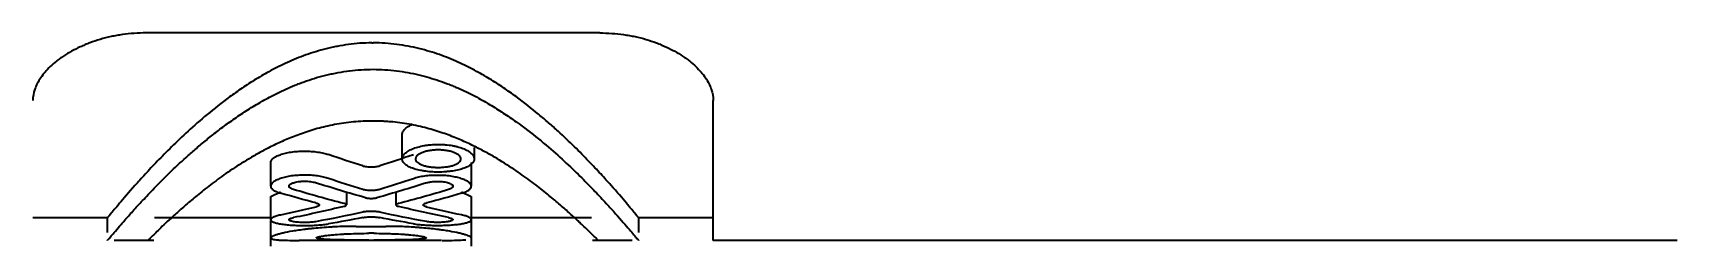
# Model space of a CAD drawing. Extents: x 6569 to 10251, y -294 to 3435.
# Drawn here: x 8321.86 to 8336.36, y 1281.43 to 1283.31 of the extents above; entities that cross this region are included whole.
import ezdxf

# ---------------------------------------------------------------- set-up
doc = ezdxf.new("R2010")
doc.units = 0
doc.header["$LTSCALE"] = 5
doc.layers.add('1', color=7, linetype='CONTINUOUS', true_color=0xffffff)

msp = doc.modelspace()

# ---------------------------------------------------------------- linework, layer by layer
at = {"layer": '1', "color": 7, "linetype": 'Continuous', "lineweight": 35}
for p, q in [((8326.864, 1283.306), (8322.864, 1283.306)), ((8324.854, 1283.218), (8324.864, 1283.218)), ((8327.864, 1281.476), (8327.864, 1282.71)), ((8325.122, 1282.195), (8325.122, 1282.41)), ((8325.756, 1282.297), (8325.756, 1282.195)), ((8323.962, 1281.956), (8323.962, 1282.165)), ((8325.729, 1282.164), (8325.729, 1281.954)), ((8323.962, 1281.862), (8324.047, 1281.904)), ((8323.962, 1281.659), (8323.962, 1281.862)), ((8324.629, 1281.901), (8324.629, 1281.789)), ((8325.068, 1281.789), (8325.068, 1281.901)), ((8325.644, 1281.905), (8325.729, 1281.863)), ((8325.729, 1281.863), (8325.729, 1281.66)), ((8322.522, 1281.676), (8321.864, 1281.676)), ((8322.522, 1281.545), (8322.522, 1281.676)), ((8323.962, 1281.676), (8322.937, 1281.676)), ((8323.962, 1281.426), (8323.962, 1281.651)), ((8326.791, 1281.676), (8325.729, 1281.676)), ((8325.729, 1281.659), (8325.729, 1281.426)), ((8327.206, 1281.676), (8327.206, 1281.545)), ((8327.864, 1281.676), (8327.206, 1281.676)), ((8324.714, 1281.6), (8324.977, 1281.6)), ((8324.871, 1281.539), (8324.828, 1281.539)), ((8322.931, 1281.476), (8322.581, 1281.476)), ((8325.467, 1281.476), (8324.214, 1281.476)), ((8324.828, 1281.479), (8324.871, 1281.479)), ((8327.148, 1281.476), (8326.798, 1281.476)), ((8336.364, 1281.476), (8327.864, 1281.476))]:
    msp.add_line(p, q, dxfattribs=at)
at = {"layer": '1', "color": 7, "linetype": 'Continuous', "lineweight": 35, "extrusion": (0, 0, -1)}
for centre, major_axis, ratio, start_param, end_param in [((8327.789, 1292.226), (0, -10.55), 0.9809, 0.295707, 0.326339), ((8321.907, 1292.226), (0, -10.55), 0.980901, -0.325864, -0.29572), ((8327.564, 1292.226), (0, -10.75), 0.980901, 0.265428, 0.309068), ((8327.789, 1292.226), (0, -10.75), 0.980902, 0.29007, 0.320075), ((8322.132, 1292.226), (0, -10.75), 0.980901, -0.308589, -0.265424), ((8321.907, 1292.226), (0, -10.75), 0.9809, -0.31957, -0.290043), ((8326.957, 1292.226), (0, -10.75), 0.980902, 0.248837, 0.279553), ((8327.181, 1292.226), (0, -10.75), 0.980901, 0.246462, 0.290418), ((8322.515, 1292.226), (0, -10.75), 0.980901, -0.289949, -0.246466), ((8322.74, 1292.226), (0, -10.75), 0.980901, -0.279064, -0.248819), ((8321.907, 1292.226), (0, -10.75), 0.980901, -0.23473, -0.204351), ((8322.132, 1292.226), (0, -10.75), 0.980901, -0.237071, -0.193687), ((8322.515, 1292.226), (0, -10.75), 0.980901, -0.215822, -0.175572), ((8322.74, 1292.226), (0, -10.75), 0.980901, -0.194059, -0.164972), ((8327.181, 1292.226), (0, -10.75), 0.980901, 0.17603, 0.21582), ((8326.957, 1292.226), (0, -10.75), 0.980901, 0.165431, 0.194059), ((8327.564, 1292.226), (0, -10.75), 0.980901, 0.194154, 0.237077), ((8327.789, 1292.226), (0, -10.75), 0.980901, 0.204816, 0.234732)]:
    msp.add_ellipse(centre, major_axis=major_axis, ratio=ratio, start_param=start_param, end_param=end_param, dxfattribs=at)
at = {"layer": '1', "color": 7, "linetype": 'Continuous', "lineweight": 35}
for points, knots in [([(8322.864, 1283.306), (8322.793, 1283.306), (8322.723, 1283.301), (8322.637, 1283.289), (8322.62, 1283.286), (8322.587, 1283.28), (8322.57, 1283.277), (8322.52, 1283.266), (8322.488, 1283.258), (8322.426, 1283.239), (8322.396, 1283.229), (8322.352, 1283.213), (8322.337, 1283.207), (8322.309, 1283.195), (8322.295, 1283.189), (8322.228, 1283.158), (8322.179, 1283.131), (8322.124, 1283.094), (8322.113, 1283.087), (8322.092, 1283.072), (8322.082, 1283.064), (8322.053, 1283.041), (8322.035, 1283.025), (8321.984, 1282.977), (8321.956, 1282.944), (8321.922, 1282.894), (8321.912, 1282.877), (8321.895, 1282.843), (8321.888, 1282.826), (8321.87, 1282.776), (8321.864, 1282.743), (8321.864, 1282.71)], [0, 0, 0, 0, 0.125, 0.125, 0.15625, 0.15625, 0.1875, 0.1875, 0.25, 0.25, 0.3125, 0.3125, 0.34375, 0.34375, 0.375, 0.375, 0.5, 0.5, 0.53125, 0.53125, 0.5625, 0.5625, 0.625, 0.625, 0.75, 0.75, 0.8125, 0.8125, 0.875, 0.875, 1, 1, 1, 1]), ([(8326.864, 1283.306), (8326.936, 1283.306), (8327.006, 1283.301), (8327.091, 1283.289), (8327.108, 1283.286), (8327.142, 1283.28), (8327.159, 1283.277), (8327.209, 1283.266), (8327.241, 1283.258), (8327.303, 1283.239), (8327.333, 1283.229), (8327.377, 1283.213), (8327.391, 1283.207), (8327.42, 1283.195), (8327.434, 1283.189), (8327.501, 1283.158), (8327.55, 1283.131), (8327.605, 1283.094), (8327.616, 1283.087), (8327.637, 1283.072), (8327.647, 1283.064), (8327.676, 1283.041), (8327.694, 1283.025), (8327.744, 1282.977), (8327.772, 1282.944), (8327.807, 1282.894), (8327.817, 1282.877), (8327.834, 1282.843), (8327.841, 1282.826), (8327.858, 1282.776), (8327.864, 1282.743), (8327.864, 1282.71)], [0, 0, 0, 0, 0.125, 0.125, 0.15625, 0.15625, 0.1875, 0.1875, 0.25, 0.25, 0.3125, 0.3125, 0.34375, 0.34375, 0.375, 0.375, 0.5, 0.5, 0.53125, 0.53125, 0.5625, 0.5625, 0.625, 0.625, 0.75, 0.75, 0.8125, 0.8125, 0.875, 0.875, 1, 1, 1, 1]), ([(8324.854, 1283.218), (8324.783, 1283.218), (8324.714, 1283.213), (8324.614, 1283.199), (8324.58, 1283.194), (8324.531, 1283.184), (8324.515, 1283.181), (8324.483, 1283.174), (8324.467, 1283.17), (8324.388, 1283.15), (8324.329, 1283.132), (8324.244, 1283.102), (8324.216, 1283.091), (8324.162, 1283.069), (8324.135, 1283.058), (8324.058, 1283.023), (8324.009, 1282.998), (8323.917, 1282.949), (8323.873, 1282.923), (8323.789, 1282.872), (8323.749, 1282.846), (8323.672, 1282.793), (8323.634, 1282.767), (8323.528, 1282.689), (8323.462, 1282.637), (8323.341, 1282.536), (8323.285, 1282.487), (8323.181, 1282.392), (8323.133, 1282.346), (8323.065, 1282.279), (8323.043, 1282.258), (8323.001, 1282.215), (8322.981, 1282.194), (8322.923, 1282.134), (8322.887, 1282.096), (8322.822, 1282.024), (8322.792, 1281.991), (8322.709, 1281.898), (8322.664, 1281.846), (8322.611, 1281.782), (8322.595, 1281.764), (8322.568, 1281.732), (8322.557, 1281.718), (8322.531, 1281.686), (8322.522, 1281.676), (8322.522, 1281.676)], [0, 0, 0, 0, 0.031253, 0.031253, 0.04688, 0.04688, 0.054693, 0.054693, 0.062506, 0.062506, 0.09376, 0.09376, 0.109386, 0.109386, 0.125013, 0.125013, 0.156266, 0.156266, 0.187519, 0.187519, 0.218773, 0.218773, 0.250026, 0.250026, 0.312532, 0.312532, 0.375039, 0.375039, 0.437545, 0.437545, 0.468799, 0.468799, 0.500052, 0.500052, 0.562558, 0.562558, 0.625065, 0.625065, 0.750078, 0.750078, 0.812584, 0.812584, 0.875091, 0.875091, 1, 1, 1, 1]), ([(8327.206, 1281.676), (8327.206, 1281.676), (8327.206, 1281.676), (8327.206, 1281.676), (8327.198, 1281.687), (8327.171, 1281.719), (8327.16, 1281.732), (8327.14, 1281.757), (8327.132, 1281.765), (8327.116, 1281.784), (8327.108, 1281.794), (8327.063, 1281.848), (8327.017, 1281.901), (8326.934, 1281.994), (8326.904, 1282.027), (8326.839, 1282.098), (8326.803, 1282.136), (8326.727, 1282.216), (8326.685, 1282.258), (8326.596, 1282.346), (8326.548, 1282.392), (8326.469, 1282.464), (8326.441, 1282.489), (8326.384, 1282.538), (8326.355, 1282.563), (8326.263, 1282.64), (8326.197, 1282.692), (8326.09, 1282.77), (8326.052, 1282.797), (8325.975, 1282.849), (8325.935, 1282.875), (8325.85, 1282.926), (8325.806, 1282.952), (8325.714, 1283.001), (8325.665, 1283.026), (8325.587, 1283.061), (8325.56, 1283.072), (8325.506, 1283.094), (8325.45, 1283.115), (8325.392, 1283.134), (8325.347, 1283.147), (8325.332, 1283.152), (8325.301, 1283.16), (8325.285, 1283.164), (8325.206, 1283.184), (8325.141, 1283.196), (8325.039, 1283.209), (8325.005, 1283.213), (8324.935, 1283.217), (8324.9, 1283.218), (8324.864, 1283.218)], [0, 0, 0, 0, 0.001296, 0.001296, 0.126134, 0.126134, 0.188553, 0.188553, 0.219763, 0.219763, 0.250972, 0.250972, 0.37581, 0.37581, 0.438229, 0.438229, 0.500648, 0.500648, 0.563067, 0.563067, 0.625486, 0.625486, 0.656696, 0.656696, 0.687905, 0.687905, 0.750324, 0.750324, 0.781534, 0.781534, 0.812743, 0.812743, 0.843953, 0.843953, 0.875162, 0.875162, 0.890767, 0.890767, 0.906372, 0.921976, 0.921976, 0.929779, 0.929779, 0.937581, 0.937581, 0.968791, 0.968791, 0.984395, 0.984395, 1, 1, 1, 1]), ([(8322.522, 1281.476), (8322.522, 1281.476), (8322.522, 1281.476), (8322.522, 1281.476), (8322.531, 1281.487), (8322.557, 1281.518), (8322.58, 1281.544), (8322.611, 1281.58), (8322.638, 1281.612), (8322.647, 1281.623), (8322.668, 1281.646), (8322.679, 1281.659), (8322.713, 1281.697), (8322.738, 1281.726), (8322.793, 1281.787), (8322.824, 1281.819), (8322.889, 1281.889), (8322.925, 1281.927), (8323.002, 1282.005), (8323.043, 1282.047), (8323.133, 1282.133), (8323.182, 1282.179), (8323.248, 1282.237), (8323.261, 1282.249), (8323.289, 1282.273), (8323.33, 1282.309), (8323.375, 1282.346), (8323.436, 1282.396), (8323.468, 1282.421), (8323.534, 1282.472), (8323.568, 1282.497), (8323.64, 1282.548), (8323.677, 1282.574), (8323.755, 1282.625), (8323.795, 1282.65), (8323.879, 1282.7), (8323.923, 1282.725), (8324.015, 1282.773), (8324.063, 1282.797), (8324.14, 1282.83), (8324.167, 1282.841), (8324.208, 1282.858), (8324.222, 1282.863), (8324.25, 1282.873), (8324.264, 1282.878), (8324.336, 1282.903), (8324.396, 1282.921), (8324.475, 1282.94), (8324.491, 1282.943), (8324.523, 1282.95), (8324.54, 1282.953), (8324.59, 1282.963), (8324.623, 1282.968), (8324.724, 1282.98), (8324.794, 1282.985), (8324.864, 1282.985)], [0, 0, 0, 0, 0.000153, 0.000153, 0.125134, 0.125134, 0.187624, 0.250115, 0.250115, 0.28136, 0.28136, 0.312605, 0.312605, 0.375096, 0.375096, 0.437586, 0.437586, 0.500076, 0.500076, 0.562567, 0.562567, 0.625057, 0.625057, 0.64068, 0.64068, 0.656303, 0.687548, 0.687548, 0.718793, 0.718793, 0.750038, 0.750038, 0.781283, 0.781283, 0.812529, 0.812529, 0.843774, 0.843774, 0.875019, 0.875019, 0.890642, 0.890642, 0.898453, 0.898453, 0.906264, 0.906264, 0.93751, 0.93751, 0.945321, 0.945321, 0.953132, 0.953132, 0.968755, 0.968755, 1, 1, 1, 1]), ([(8324.864, 1282.985), (8324.935, 1282.985), (8325.004, 1282.98), (8325.105, 1282.968), (8325.138, 1282.963), (8325.204, 1282.951), (8325.236, 1282.944), (8325.331, 1282.921), (8325.391, 1282.904), (8325.476, 1282.874), (8325.504, 1282.864), (8325.545, 1282.848), (8325.559, 1282.843), (8325.585, 1282.832), (8325.598, 1282.826), (8325.663, 1282.798), (8325.712, 1282.774), (8325.805, 1282.726), (8325.849, 1282.701), (8325.934, 1282.65), (8325.974, 1282.625), (8326.052, 1282.574), (8326.089, 1282.548), (8326.197, 1282.471), (8326.262, 1282.421), (8326.384, 1282.322), (8326.44, 1282.274), (8326.545, 1282.18), (8326.594, 1282.135), (8326.661, 1282.07), (8326.683, 1282.048), (8326.725, 1282.007), (8326.745, 1281.986), (8326.804, 1281.927), (8326.84, 1281.889), (8326.906, 1281.819), (8326.936, 1281.786), (8327.018, 1281.695), (8327.063, 1281.644), (8327.117, 1281.581), (8327.133, 1281.563), (8327.16, 1281.532), (8327.171, 1281.518), (8327.184, 1281.503), (8327.188, 1281.498), (8327.195, 1281.49), (8327.198, 1281.487), (8327.204, 1281.479), (8327.206, 1281.476), (8327.206, 1281.476)], [0, 0, 0, 0, 0.031283, 0.031283, 0.046924, 0.046924, 0.062566, 0.062566, 0.093849, 0.093849, 0.10949, 0.10949, 0.117311, 0.117311, 0.125132, 0.125132, 0.156415, 0.156415, 0.187698, 0.187698, 0.218981, 0.218981, 0.250264, 0.250264, 0.312829, 0.312829, 0.375395, 0.375395, 0.437961, 0.437961, 0.469244, 0.469244, 0.500527, 0.500527, 0.563093, 0.563093, 0.625659, 0.625659, 0.750791, 0.750791, 0.813357, 0.813357, 0.875922, 0.875922, 0.907205, 0.907205, 0.938488, 0.938488, 1, 1, 1, 1]), ([(8324.864, 1282.529), (8324.805, 1282.529), (8324.748, 1282.526), (8324.663, 1282.518), (8324.635, 1282.514), (8324.579, 1282.506), (8324.552, 1282.502), (8324.472, 1282.487), (8324.421, 1282.475), (8324.348, 1282.455), (8324.325, 1282.448), (8324.278, 1282.433), (8324.255, 1282.425), (8324.189, 1282.402), (8324.147, 1282.386), (8324.067, 1282.352), (8324.03, 1282.335), (8323.957, 1282.3), (8323.923, 1282.282), (8323.873, 1282.255), (8323.856, 1282.246), (8323.824, 1282.228), (8323.808, 1282.219), (8323.732, 1282.175), (8323.676, 1282.139), (8323.572, 1282.07), (8323.524, 1282.036), (8323.435, 1281.97), (8323.394, 1281.938), (8323.337, 1281.892), (8323.318, 1281.877), (8323.283, 1281.848), (8323.266, 1281.834), (8323.217, 1281.792), (8323.187, 1281.766), (8323.131, 1281.717), (8323.106, 1281.694), (8323.036, 1281.63), (8322.999, 1281.594), (8322.954, 1281.55), (8322.941, 1281.537), (8322.918, 1281.515), (8322.909, 1281.506), (8322.898, 1281.495), (8322.895, 1281.491), (8322.889, 1281.486), (8322.887, 1281.484), (8322.881, 1281.478), (8322.88, 1281.476), (8322.879, 1281.476)], [0, 0, 0, 0, 0.031283, 0.031283, 0.046924, 0.046924, 0.062565, 0.062565, 0.093848, 0.093848, 0.109489, 0.109489, 0.12513, 0.12513, 0.156413, 0.156413, 0.187695, 0.187695, 0.218978, 0.218978, 0.234619, 0.234619, 0.25026, 0.25026, 0.312825, 0.312825, 0.37539, 0.37539, 0.437955, 0.437955, 0.469238, 0.469238, 0.50052, 0.50052, 0.563085, 0.563085, 0.62565, 0.62565, 0.75078, 0.75078, 0.813345, 0.813345, 0.87591, 0.87591, 0.907193, 0.907193, 0.938475, 0.938475, 1, 1, 1, 1]), ([(8326.849, 1281.476), (8326.849, 1281.476), (8326.849, 1281.476), (8326.849, 1281.476), (8326.842, 1281.483), (8326.82, 1281.505), (8326.811, 1281.514), (8326.789, 1281.536), (8326.776, 1281.549), (8326.746, 1281.578), (8326.729, 1281.594), (8326.7, 1281.622), (8326.69, 1281.631), (8326.669, 1281.651), (8326.658, 1281.661), (8326.623, 1281.693), (8326.597, 1281.717), (8326.542, 1281.766), (8326.512, 1281.792), (8326.447, 1281.847), (8326.412, 1281.876), (8326.336, 1281.937), (8326.295, 1281.969), (8326.228, 1282.019), (8326.204, 1282.036), (8326.156, 1282.07), (8326.131, 1282.087), (8326.052, 1282.139), (8325.996, 1282.175), (8325.904, 1282.229), (8325.872, 1282.247), (8325.806, 1282.282), (8325.771, 1282.3), (8325.699, 1282.335), (8325.661, 1282.352), (8325.601, 1282.377), (8325.581, 1282.386), (8325.539, 1282.402), (8325.517, 1282.41), (8325.451, 1282.433), (8325.405, 1282.448), (8325.332, 1282.468), (8325.307, 1282.474), (8325.256, 1282.486), (8325.23, 1282.492), (8325.15, 1282.507), (8325.095, 1282.515), (8325.024, 1282.522), (8325.01, 1282.523), (8324.981, 1282.525), (8324.967, 1282.526), (8324.923, 1282.528), (8324.894, 1282.529), (8324.864, 1282.529)], [0, 0, 0, 0, 0.000908, 0.000908, 0.125795, 0.125795, 0.188238, 0.188238, 0.250681, 0.250681, 0.313125, 0.313125, 0.344346, 0.344346, 0.375568, 0.375568, 0.438011, 0.438011, 0.500454, 0.500454, 0.562897, 0.562897, 0.625341, 0.625341, 0.656562, 0.656562, 0.687784, 0.687784, 0.750227, 0.750227, 0.781449, 0.781449, 0.81267, 0.81267, 0.843892, 0.843892, 0.859503, 0.859503, 0.875114, 0.875114, 0.906335, 0.906335, 0.921946, 0.921946, 0.937557, 0.937557, 0.968778, 0.968778, 0.976584, 0.976584, 0.984389, 0.984389, 1, 1, 1, 1]), ([(8325.122, 1282.41), (8325.122, 1282.41), (8325.122, 1282.41), (8325.122, 1282.414), (8325.122, 1282.418), (8325.124, 1282.426), (8325.126, 1282.43), (8325.132, 1282.442), (8325.137, 1282.45), (8325.149, 1282.461), (8325.153, 1282.465), (8325.162, 1282.472), (8325.167, 1282.476), (8325.182, 1282.485), (8325.191, 1282.49), (8325.202, 1282.495)], [0, 0, 0, 0, 0.004457, 0.004457, 0.13607, 0.13607, 0.267684, 0.267684, 0.53091, 0.53091, 0.662523, 0.662523, 0.794137, 0.794137, 1, 1, 1, 1]), ([(8323.962, 1282.165), (8323.962, 1282.165), (8323.962, 1282.165), (8323.962, 1282.171), (8323.964, 1282.177), (8323.969, 1282.186), (8323.972, 1282.189), (8323.977, 1282.195), (8323.98, 1282.198), (8323.991, 1282.207), (8324, 1282.212), (8324.016, 1282.22), (8324.021, 1282.223), (8324.033, 1282.228), (8324.04, 1282.23), (8324.06, 1282.237), (8324.075, 1282.242), (8324.107, 1282.249), (8324.124, 1282.253), (8324.151, 1282.257), (8324.161, 1282.258), (8324.18, 1282.26), (8324.189, 1282.261), (8324.219, 1282.263), (8324.238, 1282.264), (8324.268, 1282.264), (8324.278, 1282.263), (8324.298, 1282.263), (8324.308, 1282.262), (8324.337, 1282.26), (8324.356, 1282.258), (8324.393, 1282.253), (8324.41, 1282.25), (8324.443, 1282.242), (8324.458, 1282.238), (8324.471, 1282.233)], [0, 0, 0, 0, 0.000569, 0.000569, 0.083855, 0.083855, 0.125498, 0.125498, 0.167141, 0.167141, 0.250427, 0.250427, 0.29207, 0.29207, 0.333713, 0.333713, 0.416999, 0.416999, 0.500285, 0.500285, 0.541927, 0.541927, 0.58357, 0.58357, 0.666856, 0.666856, 0.708499, 0.708499, 0.750142, 0.750142, 0.833428, 0.833428, 0.916714, 0.916714, 1, 1, 1, 1]), ([(8325.439, 1282.079), (8325.461, 1282.079), (8325.482, 1282.079), (8325.513, 1282.082), (8325.524, 1282.083), (8325.544, 1282.085), (8325.554, 1282.086), (8325.584, 1282.091), (8325.602, 1282.094), (8325.628, 1282.101), (8325.637, 1282.103), (8325.653, 1282.108), (8325.668, 1282.113), (8325.681, 1282.119), (8325.694, 1282.124), (8325.7, 1282.128), (8325.717, 1282.137), (8325.726, 1282.144), (8325.741, 1282.158), (8325.747, 1282.165), (8325.754, 1282.18), (8325.756, 1282.188), (8325.756, 1282.199), (8325.755, 1282.203), (8325.753, 1282.211), (8325.752, 1282.215), (8325.746, 1282.227), (8325.741, 1282.234), (8325.729, 1282.245), (8325.725, 1282.249), (8325.716, 1282.256), (8325.71, 1282.26), (8325.694, 1282.27), (8325.681, 1282.277), (8325.66, 1282.286), (8325.652, 1282.289), (8325.636, 1282.294), (8325.62, 1282.3), (8325.602, 1282.304), (8325.584, 1282.308), (8325.574, 1282.31), (8325.545, 1282.316), (8325.524, 1282.318), (8325.493, 1282.321), (8325.483, 1282.322), (8325.461, 1282.323), (8325.45, 1282.323), (8325.418, 1282.323), (8325.396, 1282.322), (8325.365, 1282.319), (8325.354, 1282.318), (8325.334, 1282.316), (8325.324, 1282.314), (8325.295, 1282.309), (8325.276, 1282.304), (8325.25, 1282.297), (8325.242, 1282.294), (8325.226, 1282.289), (8325.211, 1282.283), (8325.197, 1282.277), (8325.185, 1282.27), (8325.179, 1282.267), (8325.162, 1282.256), (8325.153, 1282.249), (8325.137, 1282.234), (8325.132, 1282.226), (8325.124, 1282.211), (8325.122, 1282.203), (8325.122, 1282.192), (8325.122, 1282.188), (8325.124, 1282.18), (8325.126, 1282.176), (8325.131, 1282.165), (8325.137, 1282.158), (8325.148, 1282.147), (8325.152, 1282.144), (8325.162, 1282.137), (8325.167, 1282.134), (8325.183, 1282.124), (8325.196, 1282.119), (8325.218, 1282.11), (8325.225, 1282.108), (8325.241, 1282.103), (8325.258, 1282.098), (8325.276, 1282.094), (8325.294, 1282.091), (8325.304, 1282.089), (8325.333, 1282.085), (8325.354, 1282.082), (8325.396, 1282.079), (8325.417, 1282.079), (8325.439, 1282.079)], [0, 0, 0, 0, 0.03125, 0.03125, 0.046875, 0.046875, 0.0625, 0.0625, 0.09375, 0.09375, 0.109375, 0.109375, 0.125, 0.140625, 0.140625, 0.15625, 0.15625, 0.1875, 0.1875, 0.21875, 0.21875, 0.25, 0.25, 0.265625, 0.265625, 0.28125, 0.28125, 0.3125, 0.3125, 0.328125, 0.328125, 0.34375, 0.34375, 0.375, 0.375, 0.390625, 0.390625, 0.40625, 0.421875, 0.421875, 0.4375, 0.4375, 0.46875, 0.46875, 0.484375, 0.484375, 0.5, 0.5, 0.53125, 0.53125, 0.546875, 0.546875, 0.5625, 0.5625, 0.59375, 0.59375, 0.609375, 0.609375, 0.625, 0.640625, 0.640625, 0.65625, 0.65625, 0.6875, 0.6875, 0.71875, 0.71875, 0.75, 0.75, 0.765625, 0.765625, 0.78125, 0.78125, 0.8125, 0.8125, 0.828125, 0.828125, 0.84375, 0.84375, 0.875, 0.875, 0.890625, 0.890625, 0.90625, 0.921875, 0.921875, 0.9375, 0.9375, 0.96875, 0.96875, 1, 1, 1, 1]), ([(8325.439, 1282.12), (8325.425, 1282.12), (8325.412, 1282.121), (8325.392, 1282.122), (8325.385, 1282.123), (8325.373, 1282.124), (8325.366, 1282.125), (8325.348, 1282.128), (8325.336, 1282.13), (8325.32, 1282.134), (8325.314, 1282.136), (8325.304, 1282.139), (8325.295, 1282.142), (8325.286, 1282.146), (8325.278, 1282.15), (8325.274, 1282.152), (8325.264, 1282.158), (8325.258, 1282.162), (8325.248, 1282.171), (8325.245, 1282.176), (8325.24, 1282.185), (8325.239, 1282.19), (8325.239, 1282.197), (8325.239, 1282.2), (8325.241, 1282.205), (8325.241, 1282.207), (8325.245, 1282.214), (8325.249, 1282.219), (8325.256, 1282.226), (8325.259, 1282.229), (8325.264, 1282.233), (8325.268, 1282.235), (8325.278, 1282.242), (8325.286, 1282.246), (8325.3, 1282.251), (8325.305, 1282.253), (8325.315, 1282.257), (8325.325, 1282.26), (8325.336, 1282.263), (8325.348, 1282.265), (8325.354, 1282.266), (8325.372, 1282.27), (8325.385, 1282.271), (8325.411, 1282.274), (8325.425, 1282.274), (8325.453, 1282.274), (8325.466, 1282.274), (8325.492, 1282.271), (8325.505, 1282.27), (8325.53, 1282.265), (8325.542, 1282.263), (8325.558, 1282.258), (8325.563, 1282.257), (8325.573, 1282.253), (8325.583, 1282.25), (8325.591, 1282.246), (8325.6, 1282.242), (8325.603, 1282.239), (8325.614, 1282.233), (8325.62, 1282.229), (8325.629, 1282.219), (8325.633, 1282.214), (8325.638, 1282.205), (8325.639, 1282.2), (8325.639, 1282.193), (8325.639, 1282.19), (8325.638, 1282.185), (8325.637, 1282.183), (8325.633, 1282.176), (8325.63, 1282.171), (8325.622, 1282.164), (8325.62, 1282.162), (8325.614, 1282.158), (8325.611, 1282.156), (8325.6, 1282.15), (8325.592, 1282.146), (8325.579, 1282.141), (8325.574, 1282.139), (8325.564, 1282.136), (8325.553, 1282.133), (8325.542, 1282.13), (8325.53, 1282.128), (8325.524, 1282.127), (8325.506, 1282.124), (8325.493, 1282.123), (8325.466, 1282.121), (8325.453, 1282.12), (8325.439, 1282.12)], [0, 0, 0, 0, 0.03125, 0.03125, 0.046875, 0.046875, 0.0625, 0.0625, 0.09375, 0.09375, 0.109375, 0.109375, 0.125, 0.140625, 0.140625, 0.15625, 0.15625, 0.1875, 0.1875, 0.21875, 0.21875, 0.25, 0.25, 0.265625, 0.265625, 0.28125, 0.28125, 0.3125, 0.3125, 0.328125, 0.328125, 0.34375, 0.34375, 0.375, 0.375, 0.390625, 0.390625, 0.40625, 0.421875, 0.421875, 0.4375, 0.4375, 0.46875, 0.46875, 0.5, 0.5, 0.53125, 0.53125, 0.5625, 0.5625, 0.59375, 0.59375, 0.609375, 0.609375, 0.625, 0.640625, 0.640625, 0.65625, 0.65625, 0.6875, 0.6875, 0.71875, 0.71875, 0.75, 0.75, 0.765625, 0.765625, 0.78125, 0.78125, 0.8125, 0.8125, 0.828125, 0.828125, 0.84375, 0.84375, 0.875, 0.875, 0.890625, 0.890625, 0.90625, 0.921875, 0.921875, 0.9375, 0.9375, 0.96875, 0.96875, 1, 1, 1, 1]), ([(8324.773, 1282.134), (8324.778, 1282.133), (8324.783, 1282.131), (8324.795, 1282.129), (8324.801, 1282.128), (8324.814, 1282.126), (8324.82, 1282.126), (8324.834, 1282.125), (8324.841, 1282.125), (8324.855, 1282.125), (8324.862, 1282.125), (8324.876, 1282.126), (8324.883, 1282.126), (8324.895, 1282.128), (8324.902, 1282.129), (8324.913, 1282.131), (8324.918, 1282.133), (8324.923, 1282.134)], [0, 0, 0, 0, 0.125, 0.125, 0.25, 0.25, 0.375, 0.375, 0.5, 0.5, 0.625, 0.625, 0.75, 0.75, 0.875, 0.875, 1, 1, 1, 1]), ([(8324.471, 1282.022), (8324.458, 1282.027), (8324.443, 1282.031), (8324.419, 1282.036), (8324.41, 1282.038), (8324.393, 1282.041), (8324.384, 1282.043), (8324.357, 1282.047), (8324.338, 1282.049), (8324.309, 1282.051), (8324.299, 1282.051), (8324.279, 1282.052), (8324.269, 1282.052), (8324.239, 1282.052), (8324.219, 1282.051), (8324.18, 1282.049), (8324.161, 1282.047), (8324.134, 1282.043), (8324.125, 1282.041), (8324.108, 1282.038), (8324.099, 1282.036), (8324.075, 1282.031), (8324.06, 1282.026), (8324.04, 1282.02), (8324.033, 1282.017), (8324.021, 1282.012), (8324.01, 1282.007), (8324, 1282.002), (8323.992, 1281.996), (8323.988, 1281.993), (8323.977, 1281.985), (8323.971, 1281.979), (8323.966, 1281.97), (8323.965, 1281.967), (8323.963, 1281.961), (8323.962, 1281.958), (8323.962, 1281.95), (8323.964, 1281.944), (8323.971, 1281.932), (8323.977, 1281.927), (8323.991, 1281.916), (8324, 1281.911), (8324.016, 1281.904), (8324.022, 1281.902), (8324.034, 1281.898), (8324.04, 1281.895), (8324.047, 1281.893)], [0, 0, 0, 0, 0.0625, 0.0625, 0.09375, 0.09375, 0.125, 0.125, 0.1875, 0.1875, 0.21875, 0.21875, 0.25, 0.25, 0.3125, 0.3125, 0.375, 0.375, 0.40625, 0.40625, 0.4375, 0.4375, 0.5, 0.5, 0.53125, 0.53125, 0.5625, 0.59375, 0.59375, 0.625, 0.625, 0.6875, 0.6875, 0.71875, 0.71875, 0.75, 0.75, 0.8125, 0.8125, 0.875, 0.875, 0.9375, 0.9375, 0.96875, 0.96875, 1, 1, 1, 1]), ([(8324.162, 1281.926), (8324.155, 1281.928), (8324.15, 1281.93), (8324.143, 1281.934), (8324.14, 1281.935), (8324.136, 1281.937), (8324.134, 1281.938), (8324.129, 1281.942), (8324.127, 1281.945), (8324.123, 1281.95), (8324.123, 1281.953), (8324.123, 1281.958), (8324.123, 1281.961), (8324.127, 1281.966), (8324.129, 1281.969), (8324.136, 1281.974), (8324.14, 1281.976), (8324.147, 1281.98), (8324.15, 1281.981), (8324.155, 1281.983), (8324.158, 1281.984), (8324.168, 1281.987), (8324.174, 1281.989), (8324.189, 1281.993), (8324.197, 1281.994), (8324.21, 1281.996), (8324.214, 1281.996), (8324.223, 1281.997), (8324.227, 1281.997), (8324.241, 1281.998), (8324.25, 1281.999), (8324.268, 1281.999), (8324.277, 1281.998), (8324.295, 1281.997), (8324.304, 1281.996), (8324.321, 1281.994), (8324.329, 1281.993), (8324.344, 1281.989), (8324.351, 1281.988), (8324.357, 1281.985)], [0, 0, 0, 0, 0.0625, 0.0625, 0.09375, 0.09375, 0.125, 0.125, 0.1875, 0.1875, 0.25, 0.25, 0.3125, 0.3125, 0.375, 0.375, 0.4375, 0.4375, 0.46875, 0.46875, 0.5, 0.5, 0.5625, 0.5625, 0.625, 0.625, 0.65625, 0.65625, 0.6875, 0.6875, 0.75, 0.75, 0.8125, 0.8125, 0.875, 0.875, 0.9375, 0.9375, 1, 1, 1, 1]), ([(8325.644, 1281.892), (8325.658, 1281.896), (8325.67, 1281.9), (8325.686, 1281.907), (8325.691, 1281.91), (8325.7, 1281.915), (8325.704, 1281.917), (8325.715, 1281.925), (8325.72, 1281.931), (8325.728, 1281.942), (8325.729, 1281.948), (8325.729, 1281.96), (8325.728, 1281.966), (8325.722, 1281.975), (8325.72, 1281.977), (8325.714, 1281.983), (8325.711, 1281.986), (8325.701, 1281.995), (8325.692, 1282), (8325.676, 1282.008), (8325.67, 1282.011), (8325.658, 1282.016), (8325.652, 1282.018), (8325.632, 1282.025), (8325.617, 1282.029), (8325.584, 1282.036), (8325.567, 1282.04), (8325.54, 1282.044), (8325.531, 1282.045), (8325.512, 1282.047), (8325.502, 1282.048), (8325.473, 1282.05), (8325.453, 1282.05), (8325.423, 1282.05), (8325.413, 1282.05), (8325.393, 1282.05), (8325.374, 1282.048), (8325.354, 1282.047), (8325.335, 1282.045), (8325.326, 1282.044), (8325.299, 1282.04), (8325.281, 1282.037), (8325.249, 1282.029), (8325.234, 1282.025), (8325.22, 1282.02)], [0, 0, 0, 0, 0.0625, 0.0625, 0.09375, 0.09375, 0.125, 0.125, 0.1875, 0.1875, 0.25, 0.25, 0.3125, 0.3125, 0.34375, 0.34375, 0.375, 0.375, 0.4375, 0.4375, 0.46875, 0.46875, 0.5, 0.5, 0.5625, 0.5625, 0.625, 0.625, 0.65625, 0.65625, 0.6875, 0.6875, 0.75, 0.75, 0.78125, 0.78125, 0.8125, 0.84375, 0.84375, 0.875, 0.875, 0.9375, 0.9375, 1, 1, 1, 1]), ([(8325.335, 1281.984), (8325.341, 1281.986), (8325.348, 1281.988), (8325.359, 1281.99), (8325.363, 1281.991), (8325.371, 1281.992), (8325.375, 1281.993), (8325.388, 1281.995), (8325.396, 1281.996), (8325.41, 1281.996), (8325.414, 1281.997), (8325.423, 1281.997), (8325.428, 1281.997), (8325.442, 1281.997), (8325.451, 1281.997), (8325.469, 1281.996), (8325.477, 1281.995), (8325.494, 1281.992), (8325.502, 1281.991), (8325.517, 1281.988), (8325.524, 1281.986), (8325.533, 1281.983), (8325.536, 1281.982), (8325.542, 1281.98), (8325.544, 1281.978), (8325.552, 1281.975), (8325.556, 1281.972), (8325.562, 1281.967), (8325.565, 1281.965), (8325.568, 1281.959), (8325.569, 1281.957), (8325.569, 1281.951), (8325.568, 1281.949), (8325.565, 1281.943), (8325.562, 1281.941), (8325.556, 1281.936), (8325.552, 1281.933), (8325.542, 1281.929), (8325.536, 1281.927), (8325.53, 1281.925)], [0, 0, 0, 0, 0.0625, 0.0625, 0.09375, 0.09375, 0.125, 0.125, 0.1875, 0.1875, 0.21875, 0.21875, 0.25, 0.25, 0.3125, 0.3125, 0.375, 0.375, 0.4375, 0.4375, 0.5, 0.5, 0.53125, 0.53125, 0.5625, 0.5625, 0.625, 0.625, 0.6875, 0.6875, 0.75, 0.75, 0.8125, 0.8125, 0.875, 0.875, 0.9375, 0.9375, 1, 1, 1, 1]), ([(8324.36, 1281.807), (8324.365, 1281.806), (8324.369, 1281.805), (8324.376, 1281.802), (8324.38, 1281.8), (8324.385, 1281.797), (8324.387, 1281.795), (8324.389, 1281.792), (8324.39, 1281.79), (8324.39, 1281.787), (8324.389, 1281.785), (8324.387, 1281.782), (8324.385, 1281.781), (8324.38, 1281.778), (8324.377, 1281.776), (8324.369, 1281.773), (8324.365, 1281.772), (8324.36, 1281.771)], [0, 0, 0, 0, 0.125, 0.125, 0.25, 0.25, 0.375, 0.375, 0.5, 0.5, 0.625, 0.625, 0.75, 0.75, 0.875, 0.875, 1, 1, 1, 1]), ([(8324.609, 1281.777), (8324.612, 1281.778), (8324.615, 1281.778), (8324.62, 1281.78), (8324.622, 1281.781), (8324.625, 1281.783), (8324.626, 1281.784), (8324.628, 1281.787), (8324.629, 1281.788), (8324.629, 1281.79), (8324.628, 1281.791), (8324.626, 1281.793), (8324.625, 1281.794), (8324.62, 1281.797), (8324.615, 1281.799), (8324.609, 1281.801)], [0, 0, 0, 0, 0.125, 0.125, 0.25, 0.25, 0.375, 0.375, 0.5, 0.5, 0.625, 0.625, 0.75, 0.75, 1, 1, 1, 1]), ([(8324.923, 1281.925), (8324.918, 1281.924), (8324.913, 1281.922), (8324.902, 1281.92), (8324.895, 1281.919), (8324.883, 1281.917), (8324.876, 1281.917), (8324.862, 1281.916), (8324.855, 1281.916), (8324.841, 1281.916), (8324.834, 1281.916), (8324.82, 1281.917), (8324.814, 1281.917), (8324.801, 1281.919), (8324.795, 1281.92), (8324.783, 1281.922), (8324.778, 1281.924), (8324.773, 1281.925)], [0, 0, 0, 0, 0.125, 0.125, 0.25, 0.25, 0.375, 0.375, 0.5, 0.5, 0.625, 0.625, 0.75, 0.75, 0.875, 0.875, 1, 1, 1, 1]), ([(8325.088, 1281.801), (8325.085, 1281.8), (8325.082, 1281.799), (8325.077, 1281.797), (8325.075, 1281.796), (8325.071, 1281.794), (8325.07, 1281.793), (8325.068, 1281.791), (8325.068, 1281.79), (8325.068, 1281.788), (8325.068, 1281.787), (8325.07, 1281.784), (8325.071, 1281.783), (8325.076, 1281.78), (8325.081, 1281.778), (8325.088, 1281.777)], [0, 0, 0, 0, 0.125, 0.125, 0.25, 0.25, 0.375, 0.375, 0.5, 0.5, 0.625, 0.625, 0.75, 0.75, 1, 1, 1, 1]), ([(8325.337, 1281.771), (8325.332, 1281.772), (8325.327, 1281.773), (8325.32, 1281.776), (8325.317, 1281.778), (8325.312, 1281.781), (8325.31, 1281.782), (8325.307, 1281.785), (8325.307, 1281.787), (8325.307, 1281.79), (8325.307, 1281.792), (8325.31, 1281.795), (8325.312, 1281.797), (8325.317, 1281.8), (8325.32, 1281.802), (8325.327, 1281.805), (8325.332, 1281.806), (8325.337, 1281.807)], [0, 0, 0, 0, 0.125, 0.125, 0.25, 0.25, 0.375, 0.375, 0.5, 0.5, 0.625, 0.625, 0.75, 0.75, 0.875, 0.875, 1, 1, 1, 1]), ([(8324.047, 1281.7), (8324.033, 1281.697), (8324.021, 1281.694), (8324.006, 1281.689), (8324.001, 1281.687), (8323.992, 1281.684), (8323.988, 1281.682), (8323.977, 1281.677), (8323.971, 1281.673), (8323.964, 1281.666), (8323.962, 1281.662), (8323.962, 1281.655), (8323.964, 1281.651), (8323.97, 1281.646), (8323.972, 1281.645), (8323.978, 1281.641), (8323.981, 1281.64), (8323.992, 1281.635), (8324.001, 1281.632), (8324.023, 1281.627), (8324.035, 1281.624), (8324.056, 1281.621), (8324.063, 1281.62), (8324.078, 1281.617), (8324.086, 1281.617), (8324.111, 1281.614), (8324.128, 1281.612), (8324.164, 1281.61), (8324.183, 1281.609), (8324.221, 1281.608), (8324.241, 1281.608), (8324.27, 1281.608), (8324.28, 1281.608), (8324.3, 1281.608), (8324.319, 1281.608), (8324.338, 1281.609), (8324.357, 1281.61), (8324.366, 1281.611), (8324.393, 1281.613), (8324.41, 1281.614), (8324.443, 1281.618), (8324.458, 1281.62), (8324.471, 1281.622)], [0, 0, 0, 0, 0.0625, 0.0625, 0.09375, 0.09375, 0.125, 0.125, 0.1875, 0.1875, 0.25, 0.25, 0.3125, 0.3125, 0.34375, 0.34375, 0.375, 0.375, 0.4375, 0.4375, 0.5, 0.5, 0.53125, 0.53125, 0.5625, 0.5625, 0.625, 0.625, 0.6875, 0.6875, 0.75, 0.75, 0.78125, 0.78125, 0.8125, 0.84375, 0.84375, 0.875, 0.875, 0.9375, 0.9375, 1, 1, 1, 1]), ([(8324.357, 1281.641), (8324.351, 1281.64), (8324.344, 1281.639), (8324.333, 1281.638), (8324.329, 1281.637), (8324.321, 1281.637), (8324.317, 1281.636), (8324.304, 1281.635), (8324.296, 1281.635), (8324.278, 1281.634), (8324.269, 1281.634), (8324.251, 1281.634), (8324.242, 1281.634), (8324.224, 1281.635), (8324.216, 1281.635), (8324.203, 1281.636), (8324.199, 1281.637), (8324.191, 1281.637), (8324.187, 1281.638), (8324.176, 1281.639), (8324.169, 1281.64), (8324.156, 1281.642), (8324.151, 1281.644), (8324.141, 1281.646), (8324.137, 1281.648), (8324.13, 1281.651), (8324.127, 1281.652), (8324.124, 1281.655), (8324.123, 1281.657), (8324.123, 1281.66), (8324.123, 1281.662), (8324.127, 1281.665), (8324.129, 1281.667), (8324.136, 1281.67), (8324.14, 1281.672), (8324.15, 1281.674), (8324.155, 1281.676), (8324.162, 1281.677)], [0, 0, 0, 0, 0.0625, 0.0625, 0.09375, 0.09375, 0.125, 0.125, 0.1875, 0.1875, 0.25, 0.25, 0.3125, 0.3125, 0.375, 0.375, 0.40625, 0.40625, 0.4375, 0.4375, 0.5, 0.5, 0.5625, 0.5625, 0.625, 0.625, 0.6875, 0.6875, 0.75, 0.75, 0.8125, 0.8125, 0.875, 0.875, 0.9375, 0.9375, 1, 1, 1, 1]), ([(8324.923, 1281.725), (8324.918, 1281.727), (8324.913, 1281.728), (8324.902, 1281.729), (8324.895, 1281.73), (8324.883, 1281.731), (8324.876, 1281.732), (8324.862, 1281.732), (8324.855, 1281.732), (8324.841, 1281.732), (8324.834, 1281.732), (8324.821, 1281.732), (8324.814, 1281.731), (8324.801, 1281.73), (8324.795, 1281.729), (8324.783, 1281.728), (8324.778, 1281.727), (8324.773, 1281.725)], [0, 0, 0, 0, 0.125, 0.125, 0.25, 0.25, 0.375, 0.375, 0.5, 0.5, 0.625, 0.625, 0.75, 0.75, 0.875, 0.875, 1, 1, 1, 1]), ([(8324.773, 1281.678), (8324.778, 1281.679), (8324.783, 1281.68), (8324.795, 1281.681), (8324.801, 1281.682), (8324.814, 1281.683), (8324.82, 1281.683), (8324.834, 1281.684), (8324.841, 1281.684), (8324.855, 1281.684), (8324.862, 1281.684), (8324.876, 1281.683), (8324.882, 1281.683), (8324.895, 1281.682), (8324.901, 1281.681), (8324.913, 1281.68), (8324.918, 1281.679), (8324.923, 1281.678)], [0, 0, 0, 0, 0.125, 0.125, 0.25, 0.25, 0.375, 0.375, 0.5, 0.5, 0.625, 0.625, 0.75, 0.75, 0.875, 0.875, 1, 1, 1, 1]), ([(8325.22, 1281.623), (8325.234, 1281.621), (8325.249, 1281.618), (8325.273, 1281.616), (8325.281, 1281.615), (8325.298, 1281.613), (8325.307, 1281.613), (8325.334, 1281.611), (8325.353, 1281.61), (8325.382, 1281.609), (8325.392, 1281.609), (8325.411, 1281.608), (8325.421, 1281.608), (8325.45, 1281.608), (8325.47, 1281.609), (8325.499, 1281.61), (8325.508, 1281.61), (8325.527, 1281.611), (8325.546, 1281.612), (8325.563, 1281.613), (8325.58, 1281.615), (8325.589, 1281.616), (8325.613, 1281.618), (8325.628, 1281.62), (8325.649, 1281.624), (8325.656, 1281.625), (8325.668, 1281.627), (8325.674, 1281.629), (8325.69, 1281.633), (8325.699, 1281.636), (8325.71, 1281.641), (8325.714, 1281.642), (8325.719, 1281.645), (8325.724, 1281.649), (8325.727, 1281.652), (8325.729, 1281.656), (8325.729, 1281.658), (8325.73, 1281.663), (8325.728, 1281.667), (8325.722, 1281.672), (8325.72, 1281.674), (8325.715, 1281.678), (8325.711, 1281.679), (8325.7, 1281.685), (8325.692, 1281.688), (8325.67, 1281.695), (8325.658, 1281.698), (8325.644, 1281.701)], [0, 0, 0, 0, 0.0625, 0.0625, 0.09375, 0.09375, 0.125, 0.125, 0.1875, 0.1875, 0.21875, 0.21875, 0.25, 0.25, 0.3125, 0.3125, 0.34375, 0.34375, 0.375, 0.40625, 0.40625, 0.4375, 0.4375, 0.5, 0.5, 0.53125, 0.53125, 0.5625, 0.5625, 0.625, 0.625, 0.65625, 0.65625, 0.6875, 0.71875, 0.71875, 0.75, 0.75, 0.8125, 0.8125, 0.84375, 0.84375, 0.875, 0.875, 0.9375, 0.9375, 1, 1, 1, 1]), ([(8325.53, 1281.678), (8325.536, 1281.677), (8325.542, 1281.675), (8325.549, 1281.673), (8325.551, 1281.673), (8325.555, 1281.671), (8325.557, 1281.67), (8325.562, 1281.668), (8325.565, 1281.666), (8325.568, 1281.663), (8325.569, 1281.661), (8325.569, 1281.658), (8325.568, 1281.656), (8325.565, 1281.654), (8325.564, 1281.653), (8325.562, 1281.652), (8325.56, 1281.651), (8325.555, 1281.649), (8325.551, 1281.647), (8325.541, 1281.644), (8325.535, 1281.643), (8325.526, 1281.642), (8325.523, 1281.641), (8325.516, 1281.64), (8325.512, 1281.639), (8325.501, 1281.638), (8325.493, 1281.637), (8325.476, 1281.636), (8325.467, 1281.636), (8325.45, 1281.635), (8325.441, 1281.635), (8325.427, 1281.635), (8325.423, 1281.635), (8325.414, 1281.635), (8325.405, 1281.635), (8325.396, 1281.636), (8325.387, 1281.636), (8325.383, 1281.637), (8325.371, 1281.638), (8325.363, 1281.638), (8325.348, 1281.64), (8325.341, 1281.641), (8325.335, 1281.642)], [0, 0, 0, 0, 0.0625, 0.0625, 0.09375, 0.09375, 0.125, 0.125, 0.1875, 0.1875, 0.25, 0.25, 0.3125, 0.3125, 0.34375, 0.34375, 0.375, 0.375, 0.4375, 0.4375, 0.5, 0.5, 0.53125, 0.53125, 0.5625, 0.5625, 0.625, 0.625, 0.6875, 0.6875, 0.75, 0.75, 0.78125, 0.78125, 0.8125, 0.84375, 0.84375, 0.875, 0.875, 0.9375, 0.9375, 1, 1, 1, 1]), ([(8324.714, 1281.6), (8324.686, 1281.6), (8324.659, 1281.6), (8324.604, 1281.599), (8324.577, 1281.598), (8324.537, 1281.596), (8324.524, 1281.595), (8324.497, 1281.594), (8324.484, 1281.593), (8324.446, 1281.591), (8324.421, 1281.589), (8324.374, 1281.585), (8324.35, 1281.583), (8324.317, 1281.579), (8324.306, 1281.578), (8324.285, 1281.576), (8324.254, 1281.572), (8324.225, 1281.568), (8324.197, 1281.564), (8324.188, 1281.563), (8324.171, 1281.56), (8324.163, 1281.559), (8324.122, 1281.552), (8324.095, 1281.546), (8324.059, 1281.538), (8324.048, 1281.535), (8324.027, 1281.53), (8324.018, 1281.527), (8323.977, 1281.515), (8323.962, 1281.506), (8323.962, 1281.497), (8323.963, 1281.495), (8323.967, 1281.492), (8323.975, 1281.488), (8323.993, 1281.484), (8324.013, 1281.482), (8324.017, 1281.482), (8324.027, 1281.481), (8324.031, 1281.48), (8324.047, 1281.479), (8324.058, 1281.479), (8324.094, 1281.477), (8324.121, 1281.477), (8324.169, 1281.476), (8324.187, 1281.476), (8324.208, 1281.476), (8324.211, 1281.476), (8324.214, 1281.476)], [0, 0, 0, 0, 0.039741, 0.039741, 0.079482, 0.079482, 0.099352, 0.099352, 0.119222, 0.119222, 0.158963, 0.158963, 0.198704, 0.198704, 0.218574, 0.218574, 0.238445, 0.278185, 0.278185, 0.298056, 0.298056, 0.317926, 0.317926, 0.397408, 0.397408, 0.437149, 0.437149, 0.476889, 0.476889, 0.635852, 0.635852, 0.675593, 0.675593, 0.715334, 0.794815, 0.794815, 0.814686, 0.814686, 0.834556, 0.834556, 0.874297, 0.874297, 0.953779, 0.953779, 0.993519, 0.993519, 1, 1, 1, 1]), ([(8324.828, 1281.479), (8324.797, 1281.479), (8324.767, 1281.479), (8324.723, 1281.479), (8324.708, 1281.479), (8324.679, 1281.479), (8324.665, 1281.479), (8324.623, 1281.48), (8324.596, 1281.48), (8324.558, 1281.481), (8324.546, 1281.481), (8324.522, 1281.482), (8324.511, 1281.482), (8324.479, 1281.483), (8324.46, 1281.484), (8324.435, 1281.486), (8324.427, 1281.486), (8324.413, 1281.487), (8324.4, 1281.489), (8324.39, 1281.49), (8324.381, 1281.492), (8324.377, 1281.492), (8324.368, 1281.495), (8324.365, 1281.497), (8324.366, 1281.5), (8324.366, 1281.501), (8324.369, 1281.503), (8324.371, 1281.504), (8324.38, 1281.507), (8324.389, 1281.509), (8324.406, 1281.513), (8324.413, 1281.514), (8324.427, 1281.516), (8324.435, 1281.517), (8324.46, 1281.521), (8324.479, 1281.523), (8324.522, 1281.527), (8324.545, 1281.529), (8324.583, 1281.531), (8324.596, 1281.532), (8324.623, 1281.534), (8324.636, 1281.534), (8324.678, 1281.536), (8324.707, 1281.537), (8324.767, 1281.538), (8324.797, 1281.539), (8324.828, 1281.539)], [0, 0, 0, 0, 0.0625, 0.0625, 0.09375, 0.09375, 0.125, 0.125, 0.1875, 0.1875, 0.21875, 0.21875, 0.25, 0.25, 0.3125, 0.3125, 0.34375, 0.34375, 0.375, 0.40625, 0.40625, 0.4375, 0.4375, 0.5, 0.5, 0.53125, 0.53125, 0.5625, 0.5625, 0.625, 0.625, 0.65625, 0.65625, 0.6875, 0.6875, 0.75, 0.75, 0.8125, 0.8125, 0.84375, 0.84375, 0.875, 0.875, 0.9375, 0.9375, 1, 1, 1, 1]), ([(8324.871, 1281.539), (8324.902, 1281.539), (8324.932, 1281.538), (8324.976, 1281.537), (8324.991, 1281.537), (8325.02, 1281.536), (8325.034, 1281.535), (8325.076, 1281.534), (8325.103, 1281.532), (8325.141, 1281.53), (8325.153, 1281.529), (8325.176, 1281.527), (8325.188, 1281.526), (8325.219, 1281.523), (8325.239, 1281.521), (8325.264, 1281.517), (8325.272, 1281.516), (8325.286, 1281.514), (8325.299, 1281.512), (8325.309, 1281.509), (8325.318, 1281.507), (8325.322, 1281.506), (8325.33, 1281.503), (8325.333, 1281.501), (8325.333, 1281.498), (8325.333, 1281.497), (8325.33, 1281.495), (8325.328, 1281.494), (8325.319, 1281.492), (8325.31, 1281.49), (8325.293, 1281.488), (8325.286, 1281.487), (8325.272, 1281.486), (8325.264, 1281.486), (8325.239, 1281.484), (8325.22, 1281.483), (8325.177, 1281.482), (8325.154, 1281.481), (8325.116, 1281.48), (8325.103, 1281.48), (8325.076, 1281.48), (8325.063, 1281.48), (8325.021, 1281.479), (8324.992, 1281.479), (8324.947, 1281.479), (8324.932, 1281.479), (8324.902, 1281.479), (8324.887, 1281.479), (8324.871, 1281.479)], [0, 0, 0, 0, 0.0625, 0.0625, 0.09375, 0.09375, 0.125, 0.125, 0.1875, 0.1875, 0.21875, 0.21875, 0.25, 0.25, 0.3125, 0.3125, 0.34375, 0.34375, 0.375, 0.40625, 0.40625, 0.4375, 0.4375, 0.5, 0.5, 0.53125, 0.53125, 0.5625, 0.5625, 0.625, 0.625, 0.65625, 0.65625, 0.6875, 0.6875, 0.75, 0.75, 0.8125, 0.8125, 0.84375, 0.84375, 0.875, 0.875, 0.9375, 0.9375, 0.96875, 0.96875, 1, 1, 1, 1]), ([(8325.729, 1281.499), (8325.729, 1281.499), (8325.729, 1281.499), (8325.729, 1281.501), (8325.728, 1281.503), (8325.724, 1281.507), (8325.716, 1281.513), (8325.698, 1281.52), (8325.673, 1281.527), (8325.664, 1281.53), (8325.644, 1281.535), (8325.633, 1281.538), (8325.597, 1281.546), (8325.569, 1281.552), (8325.521, 1281.56), (8325.504, 1281.563), (8325.477, 1281.567), (8325.467, 1281.568), (8325.448, 1281.571), (8325.438, 1281.572), (8325.407, 1281.576), (8325.386, 1281.578), (8325.342, 1281.583), (8325.319, 1281.585), (8325.283, 1281.588), (8325.27, 1281.589), (8325.246, 1281.591), (8325.233, 1281.592), (8325.195, 1281.594), (8325.169, 1281.595), (8325.116, 1281.598), (8325.089, 1281.599), (8325.047, 1281.599), (8325.033, 1281.6), (8325.005, 1281.6), (8324.991, 1281.6), (8324.977, 1281.6)], [0, 0, 0, 0, 0.001654, 0.001654, 0.064051, 0.064051, 0.126448, 0.251241, 0.251241, 0.313637, 0.313637, 0.376034, 0.376034, 0.500827, 0.500827, 0.563224, 0.563224, 0.594422, 0.594422, 0.62562, 0.62562, 0.688017, 0.688017, 0.750414, 0.750414, 0.781612, 0.781612, 0.81281, 0.81281, 0.875207, 0.875207, 0.937603, 0.937603, 0.968802, 0.968802, 1, 1, 1, 1]), ([(8325.473, 1281.476), (8325.477, 1281.476), (8325.482, 1281.476), (8325.495, 1281.476), (8325.504, 1281.476), (8325.521, 1281.476), (8325.53, 1281.476), (8325.57, 1281.477), (8325.598, 1281.477), (8325.646, 1281.479), (8325.666, 1281.481), (8325.682, 1281.482)], [0, 0, 0, 0, 0.045548, 0.045548, 0.141461, 0.141461, 0.237373, 0.237373, 0.621023, 0.621023, 1, 1, 1, 1])]:
    msp.add_open_spline(points, degree=3, knots=knots, dxfattribs=at)
for points in [[(8324.798, 1281.853), (8324.803, 1281.851), (8324.812, 1281.849), (8324.83, 1281.847), (8324.842, 1281.847), (8324.848, 1281.847)], [(8324.848, 1281.847), (8324.854, 1281.847), (8324.867, 1281.847), (8324.884, 1281.849), (8324.894, 1281.851), (8324.898, 1281.853)]]:
    msp.add_open_spline(points, degree=3, dxfattribs=at)

doc.saveas('drawing.dxf')
